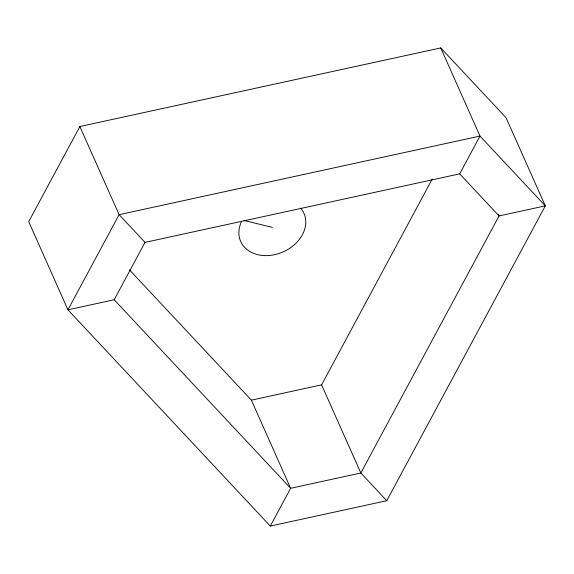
<?xml version="1.0" encoding="UTF-8"?>
<svg xmlns="http://www.w3.org/2000/svg" width="574" height="574" viewBox="0 0 574 574"><rect width="100%" height="100%" fill="white"/><g stroke="black" fill="none" stroke-linecap="round" stroke-linejoin="round"><path stroke-width="0.86" d="M79.858 126.517L28.7 221.672L67.947 309.817L270.304 526.071L386.768 500.707L545.3 205.865L506.053 117.713L440.753 47.929L79.858 126.517L119.105 214.669L145.035 242.379L459.681 173.857L480 136.074L440.753 47.929M270.304 526.071L290.623 488.295L360.838 472.998L499.057 215.932L545.3 205.865L480 136.074L119.105 214.669L67.947 309.817L114.19 299.75L145.035 242.379M129.466 269.866L251.376 400.143L321.591 384.853L432.251 179.038M243.972 220.452L272.327 227.383M459.681 173.857L499.057 215.932L498.332 214.303M386.768 500.707L360.838 472.998L321.591 384.853M114.19 299.75L290.623 488.295L251.376 400.143M300.647 208.104A34.627 26.791 -24 0 1 275.089 254.576A34.627 26.791 -24 0 1 241.453 221.629"/></g></svg>
